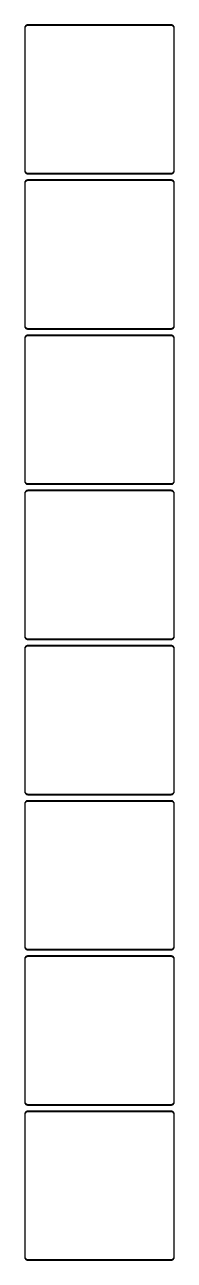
# Model space of a CAD drawing. Header units: metres. Extents: x -112 to 112, y 3398 to 6898.
# Drawn here: x -112 to 112, y 5036 to 6898 of the extents above; entities that cross this region are included whole.
import ezdxf

# ---------------------------------------------------------------- set-up
doc = ezdxf.new("R2010")
doc.units = ezdxf.units.M

msp = doc.modelspace()

# ---------------------------------------------------------------- linework, layer by layer
for p, q in [((-112.461, 6894.13), (-112.5, 6893.5)), ((-112.5, 6893.5), (-112.5, 6678.5)), ((-112.343, 6894.74), (-112.461, 6894.13)), ((-112.149, 6895.34), (-112.343, 6894.74)), ((-111.882, 6895.91), (-112.149, 6895.34)), ((-112, 6893.25), (-111.963, 6893.85)), ((-112, 6678.75), (-112, 6893.25)), ((-111.963, 6893.85), (-111.851, 6894.43)), ((-111.545, 6896.44), (-111.882, 6895.91)), ((-111.851, 6894.43), (-111.666, 6895)), ((-111.666, 6895), (-111.412, 6895.54)), ((-111.145, 6896.92), (-111.545, 6896.44)), ((-111.412, 6895.54), (-111.093, 6896.04)), ((-110.687, 6897.35), (-111.145, 6896.92)), ((-111.093, 6896.04), (-110.713, 6896.5)), ((-110.713, 6896.5), (-110.278, 6896.91)), ((-110.179, 6897.72), (-110.687, 6897.35)), ((-110.278, 6896.91), (-109.795, 6897.26)), ((-109.629, 6898.02), (-110.179, 6897.72)), ((-109.795, 6897.26), (-109.272, 6897.55)), ((-109.045, 6898.26), (-109.629, 6898.02)), ((-109.272, 6897.55), (-108.718, 6897.77)), ((-108.437, 6898.41), (-109.045, 6898.26)), ((-108.718, 6897.77), (-108.14, 6897.92)), ((-107.814, 6898.49), (-108.437, 6898.41)), ((-108.14, 6897.92), (-107.548, 6897.99)), ((107.814, 6898.49), (-107.814, 6898.49)), ((-107.548, 6897.99), (107.548, 6897.99)), ((107.548, 6897.99), (108.14, 6897.92)), ((108.437, 6898.41), (107.814, 6898.49)), ((108.14, 6897.92), (108.718, 6897.77)), ((109.045, 6898.26), (108.437, 6898.41)), ((108.718, 6897.77), (109.272, 6897.55)), ((109.629, 6898.02), (109.045, 6898.26)), ((109.272, 6897.55), (109.795, 6897.26)), ((110.179, 6897.72), (109.629, 6898.02)), ((109.795, 6897.26), (110.278, 6896.91)), ((110.687, 6897.35), (110.179, 6897.72)), ((110.278, 6896.91), (110.713, 6896.5)), ((111.145, 6896.92), (110.687, 6897.35)), ((110.713, 6896.5), (111.093, 6896.04)), ((111.093, 6896.04), (111.412, 6895.54)), ((111.545, 6896.44), (111.145, 6896.92)), ((111.412, 6895.54), (111.666, 6895)), ((111.882, 6895.91), (111.545, 6896.44)), ((111.666, 6895), (111.851, 6894.43)), ((111.851, 6894.43), (111.963, 6893.85)), ((112.149, 6895.34), (111.882, 6895.91)), ((111.963, 6893.85), (112, 6893.25)), ((112, 6893.25), (112, 6678.75)), ((112.343, 6894.74), (112.149, 6895.34)), ((112.461, 6894.13), (112.343, 6894.74)), ((112.5, 6893.5), (112.461, 6894.13)), ((112.5, 6678.5), (112.5, 6893.5)), ((-112.5, 6678.5), (-112.461, 6677.87)), ((-112.461, 6677.87), (-112.343, 6677.26)), ((-112.343, 6677.26), (-112.149, 6676.66)), ((-112.149, 6676.66), (-111.882, 6676.09)), ((-111.963, 6678.15), (-112, 6678.75)), ((-111.851, 6677.57), (-111.963, 6678.15)), ((-111.882, 6676.09), (-111.545, 6675.56)), ((-111.666, 6677), (-111.851, 6677.57)), ((-111.412, 6676.46), (-111.666, 6677)), ((-111.545, 6675.56), (-111.145, 6675.08)), ((-111.093, 6675.96), (-111.412, 6676.46)), ((-111.145, 6675.08), (-110.687, 6674.65)), ((-110.713, 6675.5), (-111.093, 6675.96)), ((-110.278, 6675.09), (-110.713, 6675.5)), ((-110.687, 6674.65), (-110.179, 6674.28)), ((-109.795, 6674.74), (-110.278, 6675.09)), ((-110.179, 6674.28), (-109.629, 6673.98)), ((-109.272, 6674.45), (-109.795, 6674.74)), ((-109.629, 6673.98), (-109.045, 6673.74)), ((-108.718, 6674.23), (-109.272, 6674.45)), ((-109.045, 6673.74), (-108.437, 6673.59)), ((-108.14, 6674.08), (-108.718, 6674.23)), ((-108.437, 6673.59), (-107.814, 6673.51)), ((-107.548, 6674.01), (-108.14, 6674.08)), ((-107.814, 6673.51), (107.814, 6673.51)), ((107.548, 6674.01), (-107.548, 6674.01)), ((108.14, 6674.08), (107.548, 6674.01)), ((107.814, 6673.51), (108.437, 6673.59)), ((108.718, 6674.23), (108.14, 6674.08)), ((108.437, 6673.59), (109.045, 6673.74)), ((109.272, 6674.45), (108.718, 6674.23)), ((109.045, 6673.74), (109.629, 6673.98)), ((109.795, 6674.74), (109.272, 6674.45)), ((109.629, 6673.98), (110.179, 6674.28)), ((110.278, 6675.09), (109.795, 6674.74)), ((110.179, 6674.28), (110.687, 6674.65)), ((110.713, 6675.5), (110.278, 6675.09)), ((110.687, 6674.65), (111.145, 6675.08)), ((111.093, 6675.96), (110.713, 6675.5)), ((111.412, 6676.46), (111.093, 6675.96)), ((111.145, 6675.08), (111.545, 6675.56)), ((111.666, 6677), (111.412, 6676.46)), ((111.545, 6675.56), (111.882, 6676.09)), ((111.851, 6677.57), (111.666, 6677)), ((111.963, 6678.15), (111.851, 6677.57)), ((111.882, 6676.09), (112.149, 6676.66)), ((112, 6678.75), (111.963, 6678.15)), ((112.149, 6676.66), (112.343, 6677.26)), ((112.343, 6677.26), (112.461, 6677.87)), ((112.461, 6677.87), (112.5, 6678.5)), ((-112.461, 6660.13), (-112.5, 6659.5)), ((-112.5, 6659.5), (-112.5, 6444.5)), ((-112.343, 6660.74), (-112.461, 6660.13)), ((-112.149, 6661.34), (-112.343, 6660.74)), ((-111.882, 6661.91), (-112.149, 6661.34)), ((-112, 6659.25), (-111.963, 6659.85)), ((-112, 6444.75), (-112, 6659.25)), ((-111.963, 6659.85), (-111.851, 6660.43)), ((-111.545, 6662.44), (-111.882, 6661.91)), ((-111.851, 6660.43), (-111.666, 6661)), ((-111.666, 6661), (-111.412, 6661.54)), ((-111.145, 6662.92), (-111.545, 6662.44)), ((-111.412, 6661.54), (-111.093, 6662.04)), ((-110.687, 6663.35), (-111.145, 6662.92)), ((-111.093, 6662.04), (-110.713, 6662.5)), ((-110.713, 6662.5), (-110.278, 6662.91)), ((-110.179, 6663.72), (-110.687, 6663.35)), ((-110.278, 6662.91), (-109.795, 6663.26)), ((-109.629, 6664.02), (-110.179, 6663.72)), ((-109.795, 6663.26), (-109.272, 6663.55)), ((-109.045, 6664.26), (-109.629, 6664.02)), ((-109.272, 6663.55), (-108.718, 6663.77)), ((-108.437, 6664.41), (-109.045, 6664.26)), ((-108.718, 6663.77), (-108.14, 6663.92)), ((-107.814, 6664.49), (-108.437, 6664.41)), ((-108.14, 6663.92), (-107.548, 6663.99)), ((107.814, 6664.49), (-107.814, 6664.49)), ((-107.548, 6663.99), (107.548, 6663.99)), ((107.548, 6663.99), (108.14, 6663.92)), ((108.437, 6664.41), (107.814, 6664.49)), ((108.14, 6663.92), (108.718, 6663.77)), ((109.045, 6664.26), (108.437, 6664.41)), ((108.718, 6663.77), (109.272, 6663.55)), ((109.629, 6664.02), (109.045, 6664.26)), ((109.272, 6663.55), (109.795, 6663.26)), ((110.179, 6663.72), (109.629, 6664.02)), ((109.795, 6663.26), (110.278, 6662.91)), ((110.687, 6663.35), (110.179, 6663.72)), ((110.278, 6662.91), (110.713, 6662.5)), ((111.145, 6662.92), (110.687, 6663.35)), ((110.713, 6662.5), (111.093, 6662.04)), ((111.093, 6662.04), (111.412, 6661.54)), ((111.545, 6662.44), (111.145, 6662.92)), ((111.412, 6661.54), (111.666, 6661)), ((111.882, 6661.91), (111.545, 6662.44)), ((111.666, 6661), (111.851, 6660.43)), ((111.851, 6660.43), (111.963, 6659.85)), ((112.149, 6661.34), (111.882, 6661.91)), ((111.963, 6659.85), (112, 6659.25)), ((112, 6659.25), (112, 6444.75)), ((112.343, 6660.74), (112.149, 6661.34)), ((112.461, 6660.13), (112.343, 6660.74)), ((112.5, 6659.5), (112.461, 6660.13)), ((112.5, 6444.5), (112.5, 6659.5)), ((-112.5, 6444.5), (-112.461, 6443.87)), ((-112.461, 6443.87), (-112.343, 6443.26)), ((-112.343, 6443.26), (-112.149, 6442.66)), ((-112.149, 6427.34), (-112.343, 6426.74)), ((-112.149, 6442.66), (-111.882, 6442.09)), ((-111.882, 6427.91), (-112.149, 6427.34)), ((-111.963, 6444.15), (-112, 6444.75)), ((-111.851, 6443.57), (-111.963, 6444.15)), ((-111.882, 6442.09), (-111.545, 6441.56)), ((-111.545, 6428.44), (-111.882, 6427.91)), ((-111.666, 6443), (-111.851, 6443.57)), ((-111.412, 6442.46), (-111.666, 6443)), ((-111.666, 6427), (-111.412, 6427.54)), ((-111.545, 6441.56), (-111.145, 6441.08)), ((-111.145, 6428.92), (-111.545, 6428.44)), ((-111.093, 6441.96), (-111.412, 6442.46)), ((-111.412, 6427.54), (-111.093, 6428.04)), ((-111.145, 6441.08), (-110.687, 6440.65)), ((-110.687, 6429.35), (-111.145, 6428.92)), ((-110.713, 6441.5), (-111.093, 6441.96)), ((-111.093, 6428.04), (-110.713, 6428.5)), ((-110.278, 6441.09), (-110.713, 6441.5)), ((-110.713, 6428.5), (-110.278, 6428.91)), ((-110.687, 6440.65), (-110.179, 6440.28)), ((-110.179, 6429.72), (-110.687, 6429.35)), ((-109.795, 6440.74), (-110.278, 6441.09)), ((-110.278, 6428.91), (-109.795, 6429.26)), ((-110.179, 6440.28), (-109.629, 6439.98)), ((-109.629, 6430.02), (-110.179, 6429.72)), ((-109.272, 6440.45), (-109.795, 6440.74)), ((-109.795, 6429.26), (-109.272, 6429.55)), ((-109.629, 6439.98), (-109.045, 6439.74)), ((-109.045, 6430.26), (-109.629, 6430.02)), ((-108.718, 6440.23), (-109.272, 6440.45)), ((-109.272, 6429.55), (-108.718, 6429.77)), ((-109.045, 6439.74), (-108.437, 6439.59)), ((-108.437, 6430.41), (-109.045, 6430.26)), ((-108.14, 6440.08), (-108.718, 6440.23)), ((-108.718, 6429.77), (-108.14, 6429.92)), ((-108.437, 6439.59), (-107.814, 6439.51)), ((-107.814, 6430.49), (-108.437, 6430.41)), ((-107.548, 6440.01), (-108.14, 6440.08)), ((-108.14, 6429.92), (-107.548, 6429.99)), ((-107.814, 6439.51), (107.814, 6439.51)), ((107.814, 6430.49), (-107.814, 6430.49)), ((107.548, 6440.01), (-107.548, 6440.01)), ((-107.548, 6429.99), (107.548, 6429.99)), ((108.14, 6440.08), (107.548, 6440.01)), ((107.548, 6429.99), (108.14, 6429.92)), ((107.814, 6439.51), (108.437, 6439.59)), ((108.437, 6430.41), (107.814, 6430.49)), ((108.718, 6440.23), (108.14, 6440.08)), ((108.14, 6429.92), (108.718, 6429.77)), ((108.437, 6439.59), (109.045, 6439.74)), ((109.045, 6430.26), (108.437, 6430.41)), ((109.272, 6440.45), (108.718, 6440.23)), ((108.718, 6429.77), (109.272, 6429.55)), ((109.045, 6439.74), (109.629, 6439.98)), ((109.629, 6430.02), (109.045, 6430.26)), ((109.795, 6440.74), (109.272, 6440.45)), ((109.272, 6429.55), (109.795, 6429.26)), ((109.629, 6439.98), (110.179, 6440.28)), ((110.179, 6429.72), (109.629, 6430.02)), ((110.278, 6441.09), (109.795, 6440.74)), ((109.795, 6429.26), (110.278, 6428.91)), ((110.179, 6440.28), (110.687, 6440.65)), ((110.687, 6429.35), (110.179, 6429.72)), ((110.713, 6441.5), (110.278, 6441.09)), ((110.278, 6428.91), (110.713, 6428.5)), ((110.687, 6440.65), (111.145, 6441.08)), ((111.145, 6428.92), (110.687, 6429.35)), ((111.093, 6441.96), (110.713, 6441.5)), ((110.713, 6428.5), (111.093, 6428.04)), ((111.412, 6442.46), (111.093, 6441.96)), ((111.093, 6428.04), (111.412, 6427.54)), ((111.145, 6441.08), (111.545, 6441.56)), ((111.545, 6428.44), (111.145, 6428.92)), ((111.666, 6443), (111.412, 6442.46)), ((111.412, 6427.54), (111.666, 6427)), ((111.545, 6441.56), (111.882, 6442.09)), ((111.882, 6427.91), (111.545, 6428.44)), ((111.851, 6443.57), (111.666, 6443)), ((111.963, 6444.15), (111.851, 6443.57)), ((111.882, 6442.09), (112.149, 6442.66)), ((112.149, 6427.34), (111.882, 6427.91)), ((112, 6444.75), (111.963, 6444.15)), ((112.149, 6442.66), (112.343, 6443.26)), ((112.343, 6426.74), (112.149, 6427.34)), ((112.343, 6443.26), (112.461, 6443.87)), ((112.461, 6443.87), (112.5, 6444.5)), ((-112.461, 6426.13), (-112.5, 6425.5)), ((-112.5, 6425.5), (-112.5, 6210.5)), ((-112.343, 6426.74), (-112.461, 6426.13)), ((-112, 6425.25), (-111.963, 6425.85)), ((-112, 6210.75), (-112, 6425.25)), ((-111.963, 6425.85), (-111.851, 6426.43)), ((-111.851, 6426.43), (-111.666, 6427)), ((111.666, 6427), (111.851, 6426.43)), ((111.851, 6426.43), (111.963, 6425.85)), ((111.963, 6425.85), (112, 6425.25)), ((112, 6425.25), (112, 6210.75)), ((112.461, 6426.13), (112.343, 6426.74)), ((112.5, 6425.5), (112.461, 6426.13)), ((112.5, 6210.5), (112.5, 6425.5)), ((-112.5, 6210.5), (-112.461, 6209.87)), ((-112.461, 6209.87), (-112.343, 6209.26)), ((-112.343, 6209.26), (-112.149, 6208.66)), ((-112.149, 6208.66), (-111.882, 6208.09)), ((-111.963, 6210.15), (-112, 6210.75)), ((-111.851, 6209.57), (-111.963, 6210.15)), ((-111.882, 6208.09), (-111.545, 6207.56)), ((-111.666, 6209), (-111.851, 6209.57)), ((-111.412, 6208.46), (-111.666, 6209)), ((-111.545, 6207.56), (-111.145, 6207.08)), ((-111.093, 6207.96), (-111.412, 6208.46)), ((-111.145, 6207.08), (-110.687, 6206.65)), ((-110.713, 6207.5), (-111.093, 6207.96)), ((-110.278, 6207.09), (-110.713, 6207.5)), ((-110.687, 6206.65), (-110.179, 6206.28)), ((-109.795, 6206.74), (-110.278, 6207.09)), ((-110.179, 6206.28), (-109.629, 6205.98)), ((-109.272, 6206.45), (-109.795, 6206.74)), ((-109.629, 6205.98), (-109.045, 6205.74)), ((-108.718, 6206.23), (-109.272, 6206.45)), ((-109.045, 6205.74), (-108.437, 6205.59)), ((-108.14, 6206.08), (-108.718, 6206.23)), ((-108.437, 6205.59), (-107.814, 6205.51)), ((-107.548, 6206.01), (-108.14, 6206.08)), ((-107.814, 6205.51), (107.814, 6205.51)), ((107.548, 6206.01), (-107.548, 6206.01)), ((108.14, 6206.08), (107.548, 6206.01)), ((107.814, 6205.51), (108.437, 6205.59)), ((108.718, 6206.23), (108.14, 6206.08)), ((108.437, 6205.59), (109.045, 6205.74)), ((109.272, 6206.45), (108.718, 6206.23)), ((109.045, 6205.74), (109.629, 6205.98)), ((109.795, 6206.74), (109.272, 6206.45)), ((109.629, 6205.98), (110.179, 6206.28)), ((110.278, 6207.09), (109.795, 6206.74)), ((110.179, 6206.28), (110.687, 6206.65)), ((110.713, 6207.5), (110.278, 6207.09)), ((110.687, 6206.65), (111.145, 6207.08)), ((111.093, 6207.96), (110.713, 6207.5)), ((111.412, 6208.46), (111.093, 6207.96)), ((111.145, 6207.08), (111.545, 6207.56)), ((111.666, 6209), (111.412, 6208.46)), ((111.545, 6207.56), (111.882, 6208.09)), ((111.851, 6209.57), (111.666, 6209)), ((111.963, 6210.15), (111.851, 6209.57)), ((111.882, 6208.09), (112.149, 6208.66)), ((112, 6210.75), (111.963, 6210.15)), ((112.149, 6208.66), (112.343, 6209.26)), ((112.343, 6209.26), (112.461, 6209.87)), ((112.461, 6209.87), (112.5, 6210.5)), ((-112.461, 6192.13), (-112.5, 6191.5)), ((-112.5, 6191.5), (-112.5, 5976.5)), ((-112.343, 6192.74), (-112.461, 6192.13)), ((-112.149, 6193.34), (-112.343, 6192.74)), ((-111.882, 6193.91), (-112.149, 6193.34)), ((-112, 6191.25), (-111.963, 6191.85)), ((-112, 5976.75), (-112, 6191.25)), ((-111.963, 6191.85), (-111.851, 6192.43)), ((-111.545, 6194.44), (-111.882, 6193.91)), ((-111.851, 6192.43), (-111.666, 6193)), ((-111.666, 6193), (-111.412, 6193.54)), ((-111.145, 6194.92), (-111.545, 6194.44)), ((-111.412, 6193.54), (-111.093, 6194.04)), ((-110.687, 6195.35), (-111.145, 6194.92)), ((-111.093, 6194.04), (-110.713, 6194.5)), ((-110.713, 6194.5), (-110.278, 6194.91)), ((-110.179, 6195.72), (-110.687, 6195.35)), ((-110.278, 6194.91), (-109.795, 6195.26)), ((-109.629, 6196.02), (-110.179, 6195.72)), ((-109.795, 6195.26), (-109.272, 6195.55)), ((-109.045, 6196.26), (-109.629, 6196.02)), ((-109.272, 6195.55), (-108.718, 6195.77)), ((-108.437, 6196.41), (-109.045, 6196.26)), ((-108.718, 6195.77), (-108.14, 6195.92)), ((-107.814, 6196.49), (-108.437, 6196.41)), ((-108.14, 6195.92), (-107.548, 6195.99)), ((107.814, 6196.49), (-107.814, 6196.49)), ((-107.548, 6195.99), (107.548, 6195.99)), ((107.548, 6195.99), (108.14, 6195.92)), ((108.437, 6196.41), (107.814, 6196.49)), ((108.14, 6195.92), (108.718, 6195.77)), ((109.045, 6196.26), (108.437, 6196.41)), ((108.718, 6195.77), (109.272, 6195.55)), ((109.629, 6196.02), (109.045, 6196.26)), ((109.272, 6195.55), (109.795, 6195.26)), ((110.179, 6195.72), (109.629, 6196.02)), ((109.795, 6195.26), (110.278, 6194.91)), ((110.687, 6195.35), (110.179, 6195.72)), ((110.278, 6194.91), (110.713, 6194.5)), ((111.145, 6194.92), (110.687, 6195.35)), ((110.713, 6194.5), (111.093, 6194.04)), ((111.093, 6194.04), (111.412, 6193.54)), ((111.545, 6194.44), (111.145, 6194.92)), ((111.412, 6193.54), (111.666, 6193)), ((111.882, 6193.91), (111.545, 6194.44)), ((111.666, 6193), (111.851, 6192.43)), ((111.851, 6192.43), (111.963, 6191.85)), ((112.149, 6193.34), (111.882, 6193.91)), ((111.963, 6191.85), (112, 6191.25)), ((112, 6191.25), (112, 5976.75)), ((112.343, 6192.74), (112.149, 6193.34)), ((112.461, 6192.13), (112.343, 6192.74)), ((112.5, 6191.5), (112.461, 6192.13)), ((112.5, 5976.5), (112.5, 6191.5)), ((-112.5, 5976.5), (-112.461, 5975.87)), ((-112.461, 5975.87), (-112.343, 5975.26)), ((-112.343, 5975.26), (-112.149, 5974.66)), ((-112.149, 5974.66), (-111.882, 5974.09)), ((-111.963, 5976.15), (-112, 5976.75)), ((-111.851, 5975.57), (-111.963, 5976.15)), ((-111.882, 5974.09), (-111.545, 5973.56)), ((-111.666, 5975), (-111.851, 5975.57)), ((-111.412, 5974.46), (-111.666, 5975)), ((-111.545, 5973.56), (-111.145, 5973.08)), ((-111.093, 5973.96), (-111.412, 5974.46)), ((-111.145, 5973.08), (-110.687, 5972.65)), ((-110.713, 5973.5), (-111.093, 5973.96)), ((-110.278, 5973.09), (-110.713, 5973.5)), ((-110.687, 5972.65), (-110.179, 5972.28)), ((-110.179, 5961.72), (-110.687, 5961.35)), ((-109.795, 5972.74), (-110.278, 5973.09)), ((-110.179, 5972.28), (-109.629, 5971.98)), ((-109.629, 5962.02), (-110.179, 5961.72)), ((-109.272, 5972.45), (-109.795, 5972.74)), ((-109.795, 5961.26), (-109.272, 5961.55)), ((-109.629, 5971.98), (-109.045, 5971.74)), ((-109.045, 5962.26), (-109.629, 5962.02)), ((-108.718, 5972.23), (-109.272, 5972.45)), ((-109.272, 5961.55), (-108.718, 5961.77)), ((-109.045, 5971.74), (-108.437, 5971.59)), ((-108.437, 5962.41), (-109.045, 5962.26)), ((-108.14, 5972.08), (-108.718, 5972.23)), ((-108.718, 5961.77), (-108.14, 5961.92)), ((-108.437, 5971.59), (-107.814, 5971.51)), ((-107.814, 5962.49), (-108.437, 5962.41)), ((-107.548, 5972.01), (-108.14, 5972.08)), ((-108.14, 5961.92), (-107.548, 5961.99)), ((-107.814, 5971.51), (107.814, 5971.51)), ((107.814, 5962.49), (-107.814, 5962.49)), ((107.548, 5972.01), (-107.548, 5972.01)), ((-107.548, 5961.99), (107.548, 5961.99)), ((108.14, 5972.08), (107.548, 5972.01)), ((107.548, 5961.99), (108.14, 5961.92)), ((107.814, 5971.51), (108.437, 5971.59)), ((108.437, 5962.41), (107.814, 5962.49)), ((108.718, 5972.23), (108.14, 5972.08)), ((108.14, 5961.92), (108.718, 5961.77)), ((108.437, 5971.59), (109.045, 5971.74)), ((109.045, 5962.26), (108.437, 5962.41)), ((109.272, 5972.45), (108.718, 5972.23)), ((108.718, 5961.77), (109.272, 5961.55)), ((109.045, 5971.74), (109.629, 5971.98)), ((109.629, 5962.02), (109.045, 5962.26)), ((109.795, 5972.74), (109.272, 5972.45)), ((109.272, 5961.55), (109.795, 5961.26)), ((109.629, 5971.98), (110.179, 5972.28)), ((110.179, 5961.72), (109.629, 5962.02)), ((110.278, 5973.09), (109.795, 5972.74)), ((110.179, 5972.28), (110.687, 5972.65)), ((110.687, 5961.35), (110.179, 5961.72)), ((110.713, 5973.5), (110.278, 5973.09)), ((110.687, 5972.65), (111.145, 5973.08)), ((111.093, 5973.96), (110.713, 5973.5)), ((111.412, 5974.46), (111.093, 5973.96)), ((111.145, 5973.08), (111.545, 5973.56)), ((111.666, 5975), (111.412, 5974.46)), ((111.545, 5973.56), (111.882, 5974.09)), ((111.851, 5975.57), (111.666, 5975)), ((111.963, 5976.15), (111.851, 5975.57)), ((111.882, 5974.09), (112.149, 5974.66)), ((112, 5976.75), (111.963, 5976.15)), ((112.149, 5974.66), (112.343, 5975.26)), ((112.343, 5975.26), (112.461, 5975.87)), ((112.461, 5975.87), (112.5, 5976.5)), ((-112.461, 5958.13), (-112.5, 5957.5)), ((-112.5, 5957.5), (-112.5, 5742.5)), ((-112.343, 5958.74), (-112.461, 5958.13)), ((-112.149, 5959.34), (-112.343, 5958.74)), ((-111.882, 5959.91), (-112.149, 5959.34)), ((-112, 5957.25), (-111.963, 5957.85)), ((-112, 5742.75), (-112, 5957.25)), ((-111.963, 5957.85), (-111.851, 5958.43)), ((-111.545, 5960.44), (-111.882, 5959.91)), ((-111.851, 5958.43), (-111.666, 5959)), ((-111.666, 5959), (-111.412, 5959.54)), ((-111.145, 5960.92), (-111.545, 5960.44)), ((-111.412, 5959.54), (-111.093, 5960.04)), ((-110.687, 5961.35), (-111.145, 5960.92)), ((-111.093, 5960.04), (-110.713, 5960.5)), ((-110.713, 5960.5), (-110.278, 5960.91)), ((-110.278, 5960.91), (-109.795, 5961.26)), ((109.795, 5961.26), (110.278, 5960.91)), ((110.278, 5960.91), (110.713, 5960.5)), ((111.145, 5960.92), (110.687, 5961.35)), ((110.713, 5960.5), (111.093, 5960.04)), ((111.093, 5960.04), (111.412, 5959.54)), ((111.545, 5960.44), (111.145, 5960.92)), ((111.412, 5959.54), (111.666, 5959)), ((111.882, 5959.91), (111.545, 5960.44)), ((111.666, 5959), (111.851, 5958.43)), ((111.851, 5958.43), (111.963, 5957.85)), ((112.149, 5959.34), (111.882, 5959.91)), ((111.963, 5957.85), (112, 5957.25)), ((112, 5957.25), (112, 5742.75)), ((112.343, 5958.74), (112.149, 5959.34)), ((112.461, 5958.13), (112.343, 5958.74)), ((112.5, 5957.5), (112.461, 5958.13)), ((112.5, 5742.5), (112.5, 5957.5)), ((-112.5, 5742.5), (-112.461, 5741.87)), ((-112.461, 5741.87), (-112.343, 5741.26)), ((-112.343, 5741.26), (-112.149, 5740.66)), ((-112.149, 5740.66), (-111.882, 5740.09)), ((-111.963, 5742.15), (-112, 5742.75)), ((-111.851, 5741.57), (-111.963, 5742.15)), ((-111.882, 5740.09), (-111.545, 5739.56)), ((-111.666, 5741), (-111.851, 5741.57)), ((-111.412, 5740.46), (-111.666, 5741)), ((-111.545, 5739.56), (-111.145, 5739.08)), ((-111.093, 5739.96), (-111.412, 5740.46)), ((-111.145, 5739.08), (-110.687, 5738.65)), ((-110.713, 5739.5), (-111.093, 5739.96)), ((-110.278, 5739.09), (-110.713, 5739.5)), ((-110.687, 5738.65), (-110.179, 5738.28)), ((-109.795, 5738.74), (-110.278, 5739.09)), ((-110.179, 5738.28), (-109.629, 5737.98)), ((-109.272, 5738.45), (-109.795, 5738.74)), ((-109.629, 5737.98), (-109.045, 5737.74)), ((-108.718, 5738.23), (-109.272, 5738.45)), ((-108.14, 5738.08), (-108.718, 5738.23)), ((-107.548, 5738.01), (-108.14, 5738.08)), ((107.548, 5738.01), (-107.548, 5738.01)), ((108.14, 5738.08), (107.548, 5738.01)), ((108.718, 5738.23), (108.14, 5738.08)), ((109.272, 5738.45), (108.718, 5738.23)), ((109.045, 5737.74), (109.629, 5737.98)), ((109.795, 5738.74), (109.272, 5738.45)), ((109.629, 5737.98), (110.179, 5738.28)), ((110.278, 5739.09), (109.795, 5738.74)), ((110.179, 5738.28), (110.687, 5738.65)), ((110.713, 5739.5), (110.278, 5739.09)), ((110.687, 5738.65), (111.145, 5739.08)), ((111.093, 5739.96), (110.713, 5739.5)), ((111.412, 5740.46), (111.093, 5739.96)), ((111.145, 5739.08), (111.545, 5739.56)), ((111.666, 5741), (111.412, 5740.46)), ((111.545, 5739.56), (111.882, 5740.09)), ((111.851, 5741.57), (111.666, 5741)), ((111.963, 5742.15), (111.851, 5741.57)), ((111.882, 5740.09), (112.149, 5740.66)), ((112, 5742.75), (111.963, 5742.15)), ((112.149, 5740.66), (112.343, 5741.26)), ((112.343, 5741.26), (112.461, 5741.87)), ((112.461, 5741.87), (112.5, 5742.5)), ((-112.461, 5724.13), (-112.5, 5723.5)), ((-112.5, 5723.5), (-112.5, 5508.5)), ((-112.343, 5724.74), (-112.461, 5724.13)), ((-112.149, 5725.34), (-112.343, 5724.74)), ((-111.882, 5725.91), (-112.149, 5725.34)), ((-112, 5723.25), (-111.963, 5723.85)), ((-112, 5508.75), (-112, 5723.25)), ((-111.963, 5723.85), (-111.851, 5724.43)), ((-111.545, 5726.44), (-111.882, 5725.91)), ((-111.851, 5724.43), (-111.666, 5725)), ((-111.666, 5725), (-111.412, 5725.54)), ((-111.145, 5726.92), (-111.545, 5726.44)), ((-111.412, 5725.54), (-111.093, 5726.04)), ((-110.687, 5727.35), (-111.145, 5726.92)), ((-111.093, 5726.04), (-110.713, 5726.5)), ((-110.713, 5726.5), (-110.278, 5726.91)), ((-110.179, 5727.72), (-110.687, 5727.35)), ((-110.278, 5726.91), (-109.795, 5727.26)), ((-109.629, 5728.02), (-110.179, 5727.72)), ((-109.795, 5727.26), (-109.272, 5727.55)), ((-109.045, 5728.26), (-109.629, 5728.02)), ((-109.272, 5727.55), (-108.718, 5727.77)), ((-109.045, 5737.74), (-108.437, 5737.59)), ((-108.437, 5728.41), (-109.045, 5728.26)), ((-108.718, 5727.77), (-108.14, 5727.92)), ((-108.437, 5737.59), (-107.814, 5737.51)), ((-107.814, 5728.49), (-108.437, 5728.41)), ((-108.14, 5727.92), (-107.548, 5727.99)), ((-107.814, 5737.51), (107.814, 5737.51)), ((107.814, 5728.49), (-107.814, 5728.49)), ((-107.548, 5727.99), (107.548, 5727.99)), ((107.548, 5727.99), (108.14, 5727.92)), ((107.814, 5737.51), (108.437, 5737.59)), ((108.437, 5728.41), (107.814, 5728.49)), ((108.14, 5727.92), (108.718, 5727.77)), ((108.437, 5737.59), (109.045, 5737.74)), ((109.045, 5728.26), (108.437, 5728.41)), ((108.718, 5727.77), (109.272, 5727.55)), ((109.629, 5728.02), (109.045, 5728.26)), ((109.272, 5727.55), (109.795, 5727.26)), ((110.179, 5727.72), (109.629, 5728.02)), ((109.795, 5727.26), (110.278, 5726.91)), ((110.687, 5727.35), (110.179, 5727.72)), ((110.278, 5726.91), (110.713, 5726.5)), ((111.145, 5726.92), (110.687, 5727.35)), ((110.713, 5726.5), (111.093, 5726.04)), ((111.093, 5726.04), (111.412, 5725.54)), ((111.545, 5726.44), (111.145, 5726.92)), ((111.412, 5725.54), (111.666, 5725)), ((111.882, 5725.91), (111.545, 5726.44)), ((111.666, 5725), (111.851, 5724.43)), ((111.851, 5724.43), (111.963, 5723.85)), ((112.149, 5725.34), (111.882, 5725.91)), ((111.963, 5723.85), (112, 5723.25)), ((112, 5723.25), (112, 5508.75)), ((112.343, 5724.74), (112.149, 5725.34)), ((112.461, 5724.13), (112.343, 5724.74)), ((112.5, 5723.5), (112.461, 5724.13)), ((112.5, 5508.5), (112.5, 5723.5)), ((-112.5, 5508.5), (-112.461, 5507.87)), ((-112.461, 5507.87), (-112.343, 5507.26)), ((-112.343, 5507.26), (-112.149, 5506.66)), ((-112.149, 5506.66), (-111.882, 5506.09)), ((-111.963, 5508.15), (-112, 5508.75)), ((-111.851, 5507.57), (-111.963, 5508.15)), ((-111.882, 5506.09), (-111.545, 5505.56)), ((-111.666, 5507), (-111.851, 5507.57)), ((-111.412, 5506.46), (-111.666, 5507)), ((-111.545, 5505.56), (-111.145, 5505.08)), ((-111.093, 5505.96), (-111.412, 5506.46)), ((-111.145, 5505.08), (-110.687, 5504.65)), ((-110.713, 5505.5), (-111.093, 5505.96)), ((-110.278, 5505.09), (-110.713, 5505.5)), ((-110.687, 5504.65), (-110.179, 5504.28)), ((-109.795, 5504.74), (-110.278, 5505.09)), ((-110.179, 5504.28), (-109.629, 5503.98)), ((-109.272, 5504.45), (-109.795, 5504.74)), ((-109.629, 5503.98), (-109.045, 5503.74)), ((-108.718, 5504.23), (-109.272, 5504.45)), ((-109.045, 5503.74), (-108.437, 5503.59)), ((-108.14, 5504.08), (-108.718, 5504.23)), ((-108.437, 5503.59), (-107.814, 5503.51)), ((-107.548, 5504.01), (-108.14, 5504.08)), ((-107.814, 5503.51), (107.814, 5503.51)), ((107.548, 5504.01), (-107.548, 5504.01)), ((108.14, 5504.08), (107.548, 5504.01)), ((107.814, 5503.51), (108.437, 5503.59)), ((108.718, 5504.23), (108.14, 5504.08)), ((108.437, 5503.59), (109.045, 5503.74)), ((109.272, 5504.45), (108.718, 5504.23)), ((109.045, 5503.74), (109.629, 5503.98)), ((109.795, 5504.74), (109.272, 5504.45)), ((109.629, 5503.98), (110.179, 5504.28)), ((110.278, 5505.09), (109.795, 5504.74)), ((110.179, 5504.28), (110.687, 5504.65)), ((110.713, 5505.5), (110.278, 5505.09)), ((110.687, 5504.65), (111.145, 5505.08)), ((111.093, 5505.96), (110.713, 5505.5)), ((111.412, 5506.46), (111.093, 5505.96)), ((111.145, 5505.08), (111.545, 5505.56)), ((111.666, 5507), (111.412, 5506.46)), ((111.545, 5505.56), (111.882, 5506.09)), ((111.851, 5507.57), (111.666, 5507)), ((111.963, 5508.15), (111.851, 5507.57)), ((111.882, 5506.09), (112.149, 5506.66)), ((112, 5508.75), (111.963, 5508.15)), ((112.149, 5506.66), (112.343, 5507.26)), ((112.343, 5507.26), (112.461, 5507.87)), ((112.461, 5507.87), (112.5, 5508.5)), ((-112.461, 5490.13), (-112.5, 5489.5)), ((-112.5, 5489.5), (-112.5, 5274.5)), ((-112.343, 5490.74), (-112.461, 5490.13)), ((-112.149, 5491.34), (-112.343, 5490.74)), ((-111.882, 5491.91), (-112.149, 5491.34)), ((-112, 5489.25), (-111.963, 5489.85)), ((-112, 5274.75), (-112, 5489.25)), ((-111.963, 5489.85), (-111.851, 5490.43)), ((-111.545, 5492.44), (-111.882, 5491.91)), ((-111.851, 5490.43), (-111.666, 5491)), ((-111.666, 5491), (-111.412, 5491.54)), ((-111.145, 5492.92), (-111.545, 5492.44)), ((-111.412, 5491.54), (-111.093, 5492.04)), ((-110.687, 5493.35), (-111.145, 5492.92)), ((-111.093, 5492.04), (-110.713, 5492.5)), ((-110.713, 5492.5), (-110.278, 5492.91)), ((-110.179, 5493.72), (-110.687, 5493.35)), ((-110.278, 5492.91), (-109.795, 5493.26)), ((-109.629, 5494.02), (-110.179, 5493.72)), ((-109.795, 5493.26), (-109.272, 5493.55)), ((-109.045, 5494.26), (-109.629, 5494.02)), ((-109.272, 5493.55), (-108.718, 5493.77)), ((-108.437, 5494.41), (-109.045, 5494.26)), ((-108.718, 5493.77), (-108.14, 5493.92)), ((-107.814, 5494.49), (-108.437, 5494.41)), ((-108.14, 5493.92), (-107.548, 5493.99)), ((107.814, 5494.49), (-107.814, 5494.49)), ((-107.548, 5493.99), (107.548, 5493.99)), ((107.548, 5493.99), (108.14, 5493.92)), ((108.437, 5494.41), (107.814, 5494.49)), ((108.14, 5493.92), (108.718, 5493.77)), ((109.045, 5494.26), (108.437, 5494.41)), ((108.718, 5493.77), (109.272, 5493.55)), ((109.629, 5494.02), (109.045, 5494.26)), ((109.272, 5493.55), (109.795, 5493.26)), ((110.179, 5493.72), (109.629, 5494.02)), ((109.795, 5493.26), (110.278, 5492.91)), ((110.687, 5493.35), (110.179, 5493.72)), ((110.278, 5492.91), (110.713, 5492.5)), ((111.145, 5492.92), (110.687, 5493.35)), ((110.713, 5492.5), (111.093, 5492.04)), ((111.093, 5492.04), (111.412, 5491.54)), ((111.545, 5492.44), (111.145, 5492.92)), ((111.412, 5491.54), (111.666, 5491)), ((111.882, 5491.91), (111.545, 5492.44)), ((111.666, 5491), (111.851, 5490.43)), ((111.851, 5490.43), (111.963, 5489.85)), ((112.149, 5491.34), (111.882, 5491.91)), ((111.963, 5489.85), (112, 5489.25)), ((112, 5489.25), (112, 5274.75)), ((112.343, 5490.74), (112.149, 5491.34)), ((112.461, 5490.13), (112.343, 5490.74)), ((112.5, 5489.5), (112.461, 5490.13)), ((112.5, 5274.5), (112.5, 5489.5)), ((-112.5, 5274.5), (-112.461, 5273.87)), ((-112.461, 5273.87), (-112.343, 5273.26)), ((-112.343, 5273.26), (-112.149, 5272.66)), ((-112.149, 5272.66), (-111.882, 5272.09)), ((-111.963, 5274.15), (-112, 5274.75)), ((-111.851, 5273.57), (-111.963, 5274.15)), ((-111.666, 5273), (-111.851, 5273.57)), ((-111.412, 5272.46), (-111.666, 5273)), ((-111.093, 5271.96), (-111.412, 5272.46)), ((111.412, 5272.46), (111.093, 5271.96)), ((111.666, 5273), (111.412, 5272.46)), ((111.851, 5273.57), (111.666, 5273)), ((111.963, 5274.15), (111.851, 5273.57)), ((111.882, 5272.09), (112.149, 5272.66)), ((112, 5274.75), (111.963, 5274.15)), ((112.149, 5272.66), (112.343, 5273.26)), ((112.343, 5273.26), (112.461, 5273.87)), ((112.461, 5273.87), (112.5, 5274.5)), ((-112.461, 5256.13), (-112.5, 5255.5)), ((-112.5, 5255.5), (-112.5, 5040.5)), ((-112.343, 5256.74), (-112.461, 5256.13)), ((-112.149, 5257.34), (-112.343, 5256.74)), ((-111.882, 5257.91), (-112.149, 5257.34)), ((-112, 5255.25), (-111.963, 5255.85)), ((-112, 5040.75), (-112, 5255.25)), ((-111.963, 5255.85), (-111.851, 5256.43)), ((-111.882, 5272.09), (-111.545, 5271.56)), ((-111.545, 5258.44), (-111.882, 5257.91)), ((-111.851, 5256.43), (-111.666, 5257)), ((-111.666, 5257), (-111.412, 5257.54)), ((-111.545, 5271.56), (-111.145, 5271.08)), ((-111.145, 5258.92), (-111.545, 5258.44)), ((-111.412, 5257.54), (-111.093, 5258.04)), ((-111.145, 5271.08), (-110.687, 5270.65)), ((-110.687, 5259.35), (-111.145, 5258.92)), ((-110.713, 5271.5), (-111.093, 5271.96)), ((-111.093, 5258.04), (-110.713, 5258.5)), ((-110.278, 5271.09), (-110.713, 5271.5)), ((-110.713, 5258.5), (-110.278, 5258.91)), ((-110.687, 5270.65), (-110.179, 5270.28)), ((-110.179, 5259.72), (-110.687, 5259.35)), ((-109.795, 5270.74), (-110.278, 5271.09)), ((-110.278, 5258.91), (-109.795, 5259.26)), ((-110.179, 5270.28), (-109.629, 5269.98)), ((-109.629, 5260.02), (-110.179, 5259.72)), ((-109.272, 5270.45), (-109.795, 5270.74)), ((-109.795, 5259.26), (-109.272, 5259.55)), ((-109.629, 5269.98), (-109.045, 5269.74)), ((-109.045, 5260.26), (-109.629, 5260.02)), ((-108.718, 5270.23), (-109.272, 5270.45)), ((-109.272, 5259.55), (-108.718, 5259.77)), ((-109.045, 5269.74), (-108.437, 5269.59)), ((-108.437, 5260.41), (-109.045, 5260.26)), ((-108.14, 5270.08), (-108.718, 5270.23)), ((-108.718, 5259.77), (-108.14, 5259.92)), ((-108.437, 5269.59), (-107.814, 5269.51)), ((-107.814, 5260.49), (-108.437, 5260.41)), ((-107.548, 5270.01), (-108.14, 5270.08)), ((-108.14, 5259.92), (-107.548, 5259.99)), ((-107.814, 5269.51), (107.814, 5269.51)), ((107.814, 5260.49), (-107.814, 5260.49)), ((107.548, 5270.01), (-107.548, 5270.01)), ((-107.548, 5259.99), (107.548, 5259.99)), ((108.14, 5270.08), (107.548, 5270.01)), ((107.548, 5259.99), (108.14, 5259.92)), ((107.814, 5269.51), (108.437, 5269.59)), ((108.437, 5260.41), (107.814, 5260.49)), ((108.718, 5270.23), (108.14, 5270.08)), ((108.14, 5259.92), (108.718, 5259.77)), ((108.437, 5269.59), (109.045, 5269.74)), ((109.045, 5260.26), (108.437, 5260.41)), ((109.272, 5270.45), (108.718, 5270.23)), ((108.718, 5259.77), (109.272, 5259.55)), ((109.045, 5269.74), (109.629, 5269.98)), ((109.629, 5260.02), (109.045, 5260.26)), ((109.795, 5270.74), (109.272, 5270.45)), ((109.272, 5259.55), (109.795, 5259.26)), ((109.629, 5269.98), (110.179, 5270.28)), ((110.179, 5259.72), (109.629, 5260.02)), ((110.278, 5271.09), (109.795, 5270.74)), ((109.795, 5259.26), (110.278, 5258.91)), ((110.179, 5270.28), (110.687, 5270.65)), ((110.687, 5259.35), (110.179, 5259.72)), ((110.713, 5271.5), (110.278, 5271.09)), ((110.278, 5258.91), (110.713, 5258.5)), ((110.687, 5270.65), (111.145, 5271.08)), ((111.145, 5258.92), (110.687, 5259.35)), ((111.093, 5271.96), (110.713, 5271.5)), ((110.713, 5258.5), (111.093, 5258.04)), ((111.093, 5258.04), (111.412, 5257.54)), ((111.145, 5271.08), (111.545, 5271.56)), ((111.545, 5258.44), (111.145, 5258.92)), ((111.412, 5257.54), (111.666, 5257)), ((111.545, 5271.56), (111.882, 5272.09)), ((111.882, 5257.91), (111.545, 5258.44)), ((111.666, 5257), (111.851, 5256.43)), ((111.851, 5256.43), (111.963, 5255.85)), ((112.149, 5257.34), (111.882, 5257.91)), ((111.963, 5255.85), (112, 5255.25)), ((112, 5255.25), (112, 5040.75)), ((112.343, 5256.74), (112.149, 5257.34)), ((112.461, 5256.13), (112.343, 5256.74)), ((112.5, 5255.5), (112.461, 5256.13)), ((112.5, 5040.5), (112.5, 5255.5)), ((-112.5, 5040.5), (-112.461, 5039.87)), ((-112.461, 5039.87), (-112.343, 5039.26)), ((-112.343, 5039.26), (-112.149, 5038.66)), ((-112.149, 5038.66), (-111.882, 5038.09)), ((-111.963, 5040.15), (-112, 5040.75)), ((-111.851, 5039.57), (-111.963, 5040.15)), ((-111.882, 5038.09), (-111.545, 5037.56)), ((-111.666, 5039), (-111.851, 5039.57)), ((-111.412, 5038.46), (-111.666, 5039)), ((-111.545, 5037.56), (-111.145, 5037.08)), ((-111.093, 5037.96), (-111.412, 5038.46)), ((-111.145, 5037.08), (-110.687, 5036.65)), ((-110.713, 5037.5), (-111.093, 5037.96)), ((-110.278, 5037.09), (-110.713, 5037.5)), ((-110.687, 5036.65), (-110.179, 5036.28)), ((-109.795, 5036.74), (-110.278, 5037.09)), ((-110.179, 5036.28), (-109.629, 5035.98)), ((-109.272, 5036.45), (-109.795, 5036.74)), ((-109.629, 5035.98), (-109.045, 5035.74)), ((-108.718, 5036.23), (-109.272, 5036.45)), ((-109.045, 5035.74), (-108.437, 5035.59)), ((-108.14, 5036.08), (-108.718, 5036.23)), ((-108.437, 5035.59), (-107.814, 5035.51)), ((-107.548, 5036.01), (-108.14, 5036.08)), ((-107.814, 5035.51), (107.814, 5035.51)), ((107.548, 5036.01), (-107.548, 5036.01)), ((108.14, 5036.08), (107.548, 5036.01)), ((107.814, 5035.51), (108.437, 5035.59)), ((108.718, 5036.23), (108.14, 5036.08)), ((108.437, 5035.59), (109.045, 5035.74)), ((109.272, 5036.45), (108.718, 5036.23)), ((109.045, 5035.74), (109.629, 5035.98)), ((109.795, 5036.74), (109.272, 5036.45)), ((109.629, 5035.98), (110.179, 5036.28)), ((110.278, 5037.09), (109.795, 5036.74)), ((110.179, 5036.28), (110.687, 5036.65)), ((110.713, 5037.5), (110.278, 5037.09)), ((110.687, 5036.65), (111.145, 5037.08)), ((111.093, 5037.96), (110.713, 5037.5)), ((111.412, 5038.46), (111.093, 5037.96)), ((111.145, 5037.08), (111.545, 5037.56)), ((111.666, 5039), (111.412, 5038.46)), ((111.545, 5037.56), (111.882, 5038.09)), ((111.851, 5039.57), (111.666, 5039)), ((111.963, 5040.15), (111.851, 5039.57)), ((111.882, 5038.09), (112.149, 5038.66)), ((112, 5040.75), (111.963, 5040.15)), ((112.149, 5038.66), (112.343, 5039.26)), ((112.343, 5039.26), (112.461, 5039.87)), ((112.461, 5039.87), (112.5, 5040.5))]:
    msp.add_line(p, q)

doc.saveas('drawing.dxf')
